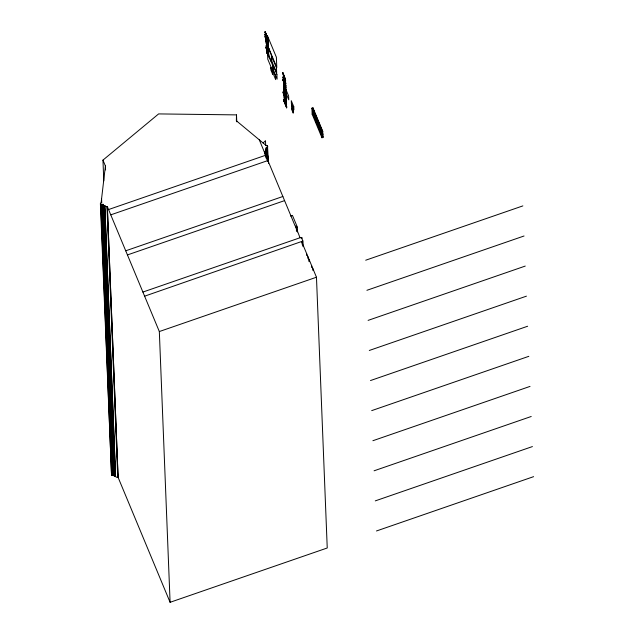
<?xml version="1.0" encoding="UTF-8"?>
<svg xmlns="http://www.w3.org/2000/svg" width="634" height="634" viewBox="0 0 634 634"><rect width="100%" height="100%" fill="white"/><g stroke="black" fill="none" stroke-linecap="round" stroke-linejoin="round"><path stroke-width="0.95" d="M103.778 180.872L102.954 160.117L158.619 113.914L236.498 114.889L236.355 120.753L265.678 145.131L267.477 145.86L268.539 163.604M267.35 41.662C268.657 47.629 266.05 38.817 267.936 42.549M285.53 103.112L284.698 101.503L284.832 103.112L284.397 100.584L286.719 106.766L284.27 100.632L286.267 106.052M267.714 44.816C270.512 53.153 264.029 34.093 266.137 41.884L276.796 67.521L276.384 57.234L267.508 35.9L267.913 46.195M268.729 54.992L265.828 47.09L268.879 54.825M283.295 73.496L285.641 80.367L282.74 72.474L283.533 75.605M285.641 80.367L285.34 79.535M285.49 86.906L282.899 79.749L285.926 87.603M284.175 87.373L284.072 87.928L284.103 87.389M284.484 97.026L286.465 101.163L284.547 97.145M285.593 82.475L284.888 79.21L283.287 75.993L284.579 80.764L284.626 78.608L284.579 80.764M283.929 89.862L285.522 93.372L285.768 95.441L285.046 92.509L285.649 93.681L286.021 96.352L285.466 94.926L285.902 95.393M283.786 86.478L284.206 87.88M284.341 96.194L284.587 97.517M267.255 53.296C264.798 43.904 268.642 58.875 266.494 51.259M268.8 56.87L268.055 53.557L268.507 54.381M266.549 44.095L268.182 48.612L266.486 44.111L267.112 46.02M102.954 160.117L105.403 166.013L101.202 201.977L100.386 203.609L111.544 475.31L112.59 474.945L101.828 204.188L100.782 204.552L111.544 475.31M285.514 80.415L284.801 77.776M285.799 87.643L285.086 85.004M286.473 103.778C285.966 101.995 283.041 94.482 285.181 100.861M283.969 89.798L284.92 93.277M301.752 241.871L307.839 256.485L308.013 258.696M307.839 256.485L309.067 259.433L309.138 261.414M309.067 259.433L316.469 277.232L327.239 547.99L170.094 602.3L118.09 477.362L107.328 206.605L118.09 477.362M268.483 49.531L268.42 47.891M286.719 106.766L286.576 106.774M285.839 89.362L285.799 87.857L282.899 79.749M263.118 143.007L265.495 140.677L265.694 145.614M284.111 97.604L284.904 98.959M267.968 38.159L267.049 35.916L268.063 40.6L265.115 31.748L266.05 35.876L265.511 34.838L264.949 31.748L266.177 33.65L267.825 39.53M268.364 42.557L265.052 34.513L267.992 41.218M265.075 35.005L265.186 34.466M265.915 35.916L265.519 32.683L267.104 38.436M265.757 38.666C265.408 38.365 264.584 34.822 265.694 37.152M265.139 36.621L265.25 36.083M266.042 33.753L267.691 39.57L267.176 35.876M265.622 38.714L265.733 38.183M266.629 39.332L266.122 38.389L268.356 45.616L265.987 38.436L266.779 39.791M265.551 40.061L265.662 39.514M266.217 40.536L268.388 46.71M268.483 45.577C268.348 42.502 266.193 40.204 266.645 39.831M266.122 41.424L265.527 39.562M266.137 41.884L266.248 41.384M266.446 43.516C265.408 39.807 267.54 51.227 268.61 48.66M268.237 42.605L268.348 42.066M266.835 44.443L271.344 55.015L271.637 62.473L267.326 52.107L267.025 44.642M267.786 50.26L266.343 47.162L268.245 51.386L266.272 45.371L267.152 47.122M268.356 45.616L268.467 45.077M266.296 45.87L266.407 45.323M268.253 46.67L268.19 46.116M265.844 47.598L265.955 47.051M268.784 53.113L266.478 47.114M266.383 48.121L266.716 49.222M266.415 48.961L265.828 47.09M266.438 49.42L266.549 48.921M269.339 50.474L268.285 47.938M266.819 51.251L267.817 54.516M268.753 55.174L268.665 56.854L267.279 51.869M268.65 53.153L268.475 51.917M267.12 53.343L267.231 52.804M266.589 50.363L268.428 55.982L268.182 53.51M282.629 73.021L282.74 72.474M283.2 74.384L282.613 72.522M283.216 74.844L283.335 74.344M283.477 78.045C286.893 89.323 278.556 66.713 285.76 83.466C286.116 86.05 283.501 79.813 285.791 84.084M284.238 79.464L284.301 77.839L283.707 76.865L284.238 79.464L283.414 75.945L285.015 79.163L285.728 82.428L284.935 81.588L285.046 81.025L285.348 81.54L284.492 78.648M284.92 82.626L285.736 86.145L283.422 79.939L284.325 81.2M282.915 80.249L283.026 79.71M283.446 80.566L283.549 79.892M283.77 81.532L285.886 86.858M283.35 78.093L284.611 81.635M284.935 81.588L285.046 81.025M283.549 83.054C283.398 81.746 285.49 87.373 285.514 88.435C280.64 75.834 286.703 95.298 285.966 89.315M284.507 82.246L285.871 86.097M285.657 84.124L285.76 83.466M283.612 84.837L283.731 84.298M283.667 86.073L283.778 85.527L283.953 86.557M285.736 86.145L285.847 85.479M286.132 92.833L286.021 93.372L283.794 86.898M283.739 87.872C284.111 87.032 283.588 89.814 284.404 89.481L288.779 99.855L288.621 95.948L285.776 89.109L285.934 93.024M285.435 87.69L283.525 82.547M283.739 88.744L283.858 88.277L284.056 88.633M285.363 88.229L285.688 88.491L285.562 87.65M284.404 89.481L284.143 89.727M286.013 89.79L285.902 90.337M286.124 98.777L286.291 99.974C279.959 88.229 284.507 91.027 286.227 99.039C287.17 99.118 283.533 89.846 284.286 94.355M286.061 91.027L285.95 91.565L284.103 86.311M284.785 93.317L284.856 91.692M283.121 92.374L283.239 91.835M285.601 94.878L286.275 96.281L285.324 92.374L283.834 89.846L285.126 94.617L285.173 92.461M284.159 95.163L286.465 101.163M284.341 93.824L286.085 98.175L284.254 93.713M284.46 97.557L284.183 96.534M284.769 99.007L284.88 98.452M286.441 106.607L286.6 107.804L283.414 99.712L284.595 102.185M283.438 100.204L283.549 99.665M286.402 99.427L286.291 99.974M285.569 100.909C287.519 106.076 284.539 99.792 285.696 100.869M286.338 101.202L286.449 100.663M286.592 104.245L286.481 104.784L286.354 103.691M286.33 106.021L285.902 104.047M286.711 107.257L286.6 107.804M321.961 137.752L312.15 114.183L311.912 108.16L312.958 107.804L322.769 131.373L321.723 131.737L321.961 137.752L323.015 137.388L322.682 131.262M316.081 118.693L312.855 111.212L313.141 108.422M314.836 117.559L314.44 117.694L312.966 114.16L313.259 111.37M313.307 112.654L312.919 112.876L316.461 121.538M312.15 114.183L313.196 113.819L323.015 137.388M314.733 113.415L314.401 114.92M312.966 114.16L313.196 109.793M314.805 115.087L314.512 117.869L315.986 121.403L316.382 121.268M314.393 116.41L314.726 114.912M314.464 116.593L314.86 116.458L316.326 119.992L315.938 120.127M316.437 118.82L322.793 134.083L322.437 136.904L316.231 121.997L316.406 116.26L316.112 119.049L322.532 134.186L322.635 136.833L316.429 121.926L316.16 115.673M316.263 118.32L315.867 118.455L316.207 116.949L315.47 115.182M316.279 118.621L315.986 121.403M316.231 121.997L316.517 119.208L316.128 119.343L322.334 134.257L322.437 136.904M267.057 153.095L266.827 147.167L267.873 146.803M103.073 204.299L113.835 475.056L112.789 475.421L102.019 204.663L103.073 204.299L103.659 205.717L114.421 476.475L115.206 476.197L104.444 205.44L103.659 205.717M266.09 150.963L265.971 147.999L267.017 147.635L266.827 147.167M266.114 158.04L265.773 149.687L266.557 149.41L265.971 147.999M117.829 477.45L117.726 477.22A1.68 1.514 -2.3 0 1 115.57 476.348L104.808 205.59A1.68 1.514 -2.3 0 0 106.964 206.462L107.059 206.692M264.806 154.181L264.632 151.97A1.68 1.514 -2.3 0 0 265.614 150.012L265.773 149.687M108.549 209.553L265.694 155.243M296.546 230.966L296.427 228.002L295.642 226.116L296.023 226.354L295.127 225.958L259.266 139.797M110.76 214.855L267.897 160.545M125.722 250.802L282.867 196.492M127.442 254.931L284.579 200.621M290.578 216.028L292.448 215.378L297.362 227.162L297.544 231.893M295.484 227.812L297.362 227.162M296.427 228.002L296.427 231.212M296.308 228.248L300.033 237.75L301.942 237.71L302.141 238.178L301.594 237.885L302.767 240.714L303.012 246.674M142.896 292.06L300.033 237.75M302.529 244.803L302.767 240.714M302.244 244.304L302.378 240.849M144.615 296.181L302.133 241.34M170.094 602.3L159.332 331.542L316.469 277.232M365.707 260.217L522.852 205.899M366.904 290.301L524.049 235.991M368.1 320.384L525.245 266.074M369.297 350.467L526.442 296.157M370.494 380.551L527.631 326.241M371.69 410.634L528.827 356.324M372.887 440.717L530.024 386.407M374.084 470.8L531.221 416.49M375.28 500.884L532.417 446.574M376.477 530.975L533.614 476.657M284.23 96.091L284.048 96.574M286.346 103.825C287.321 103.207 285.038 97.985 285.046 100.909M267.041 51.314L267.104 52.844M268.341 51.964L268.412 50.728L266.272 45.371M285.728 89.093L285.023 86.145M285.768 95.441L285.466 94.926M266.573 43.469L267.017 46.242M267.73 43.675L267.445 41.741M285.601 82.452L285.07 81.548M266.605 39.435L266.462 40.552M283.984 86.834L283.652 86.525L283.667 86.937M266.724 50.324L268 54.358M283.929 81.081L284.634 82.198M284.484 81.683L285.633 83.506M283.422 79.939L284.19 81.239M267.802 40.077L267.421 39.26M284.92 81.065L285.419 81.509L284.626 78.608M284.175 77.887L283.572 76.912L283.715 78.006M284.721 91.74L284.127 90.765L284.286 91.867M266.906 51.354L267.152 51.909M284.753 98.5L284.23 97.549L284.412 99.673L286.481 104.784M267.786 41.678L267.199 40.655L266.922 41.741M312.942 108.493L314.416 112.028M314.86 113.09L315.962 115.745M316.207 116.331L322.413 131.238L322.516 133.885L316.311 118.978M312.744 108.557L313.854 111.212M314.662 113.153L315.764 115.808M316.009 116.394L317.103 119.026M317.832 120.785L318.934 123.416M319.663 125.167L320.756 127.799M321.486 129.558L322.215 131.309L322.611 131.175L322.326 133.956L322.254 132.189M313.188 109.706L314.298 112.448M312.998 109.769L314.099 112.511M314.543 113.486L316.017 117.108M312.8 109.84L315.986 117.742M311.912 108.16L321.723 131.737M321.993 132.363L322.793 134.21M313.045 111.14L314.519 114.675M316.065 118.392L314.472 113.399M312.863 111.505L315.954 119.018M313.315 112.741L314.781 116.276M313.109 112.717L316.136 120.056M322.912 137.039L316.556 121.776L316.231 115.76M314.638 117.623L313.164 114.088L312.998 109.864M316.184 121.34L314.71 117.797L314.535 114.976M283.35 74.804L285.142 79.115M284.706 80.716L283.889 78.568M265.052 34.513L268.214 42.106M265.202 34.965L268.016 41.717M265.115 36.13L265.717 37.652M265.163 37.16L265.606 38.23M268.103 44.562L268.333 45.125M266.264 41.844L268.055 46.155M266.153 42.367L269.323 49.975M283.596 84.338L286.037 90.29M283.644 85.574L286.085 91.526M284.333 87.674L285.95 91.565M283.715 87.381L286.156 93.325M283.866 88.697L284.278 89.679M267.168 49.959L267.817 51.52M285.26 94.577L284.444 92.421M284.65 95.235L285.736 97.842M283.105 91.875L286.417 99.926M284.032 95.211L286.314 100.711M285.482 101.583L285.989 102.803M286.608 104.745L284.222 97.969M284.959 103.065L286.045 105.672M283.414 99.712L286.726 107.756M107.328 206.605L159.332 331.542M101.828 204.188L102.019 204.663M100.386 203.609L100.782 204.552M113.835 475.056L114.421 476.475M112.59 474.945L112.789 475.421M267.057 41.693L266.597 40.513M268.182 52.852L268.491 53.644M267.199 36.368L267.881 38.658M265.908 33.8L265.392 32.73L265.9 35.425M284.785 82.674L285.712 85.519M314.741 113.51L314.44 117.694M312.958 107.804L313.03 109.523M312.839 268.507L312.919 270.488M311.611 265.567L311.69 267.54M309.162 259.671L309.241 261.644M306.61 253.545L306.69 255.518M302.521 241.205L302.64 244.169M302.275 241.689L302.394 244.653M285.046 92.509L285.126 94.617M284.301 77.839L284.365 79.416M268.055 53.557L268.071 54.056M267.049 35.916L267.065 36.415M266.732 49.721L266.755 50.181M266.026 35.377L266.05 35.876M266.343 47.162L266.367 47.661M267.477 145.86L267.556 147.833M267.873 155.742L268.111 161.67M267.017 147.635L267.532 160.481M267.215 157.05L267.374 160.996M266.557 149.41L266.954 159.292M266.169 156.019L266.248 157.993M265.614 150.012L265.844 155.94M236.498 114.889L236.775 121.807M105.403 166.013L105.561 169.967M106.964 206.462L117.726 477.22M104.808 205.59L115.57 476.348M101.575 198.838L101.725 202.793M266.565 42.145L266.454 42.644L266.565 42.145M283.937 82.333L283.826 82.84L283.937 82.333M314.67 113.328L314.321 114.746L314.67 113.328M293.78 106.71L291.283 100.695L291.402 103.77L293.907 109.777L293.78 106.71M276.472 67.759L271.669 56.212L271.875 61.443L276.686 72.997L276.472 67.759M293.439 109.072L291.529 104.475L291.632 107.122L293.55 111.719L293.439 109.072M293.154 111.521L291.727 108.105L291.791 109.73L293.217 113.145L293.154 111.521M276.915 74.305L273.238 65.468L273.428 70.279L277.106 79.123L276.915 74.305M272.588 65.167L267.532 53.026L267.778 59.224L272.834 71.365L272.588 65.167M275.521 76.017L273.706 71.658L273.848 75.264L275.663 79.622L275.521 76.017M272.612 71.848L270.75 67.37L270.853 69.954L272.715 74.44L272.612 71.848"/></g></svg>
